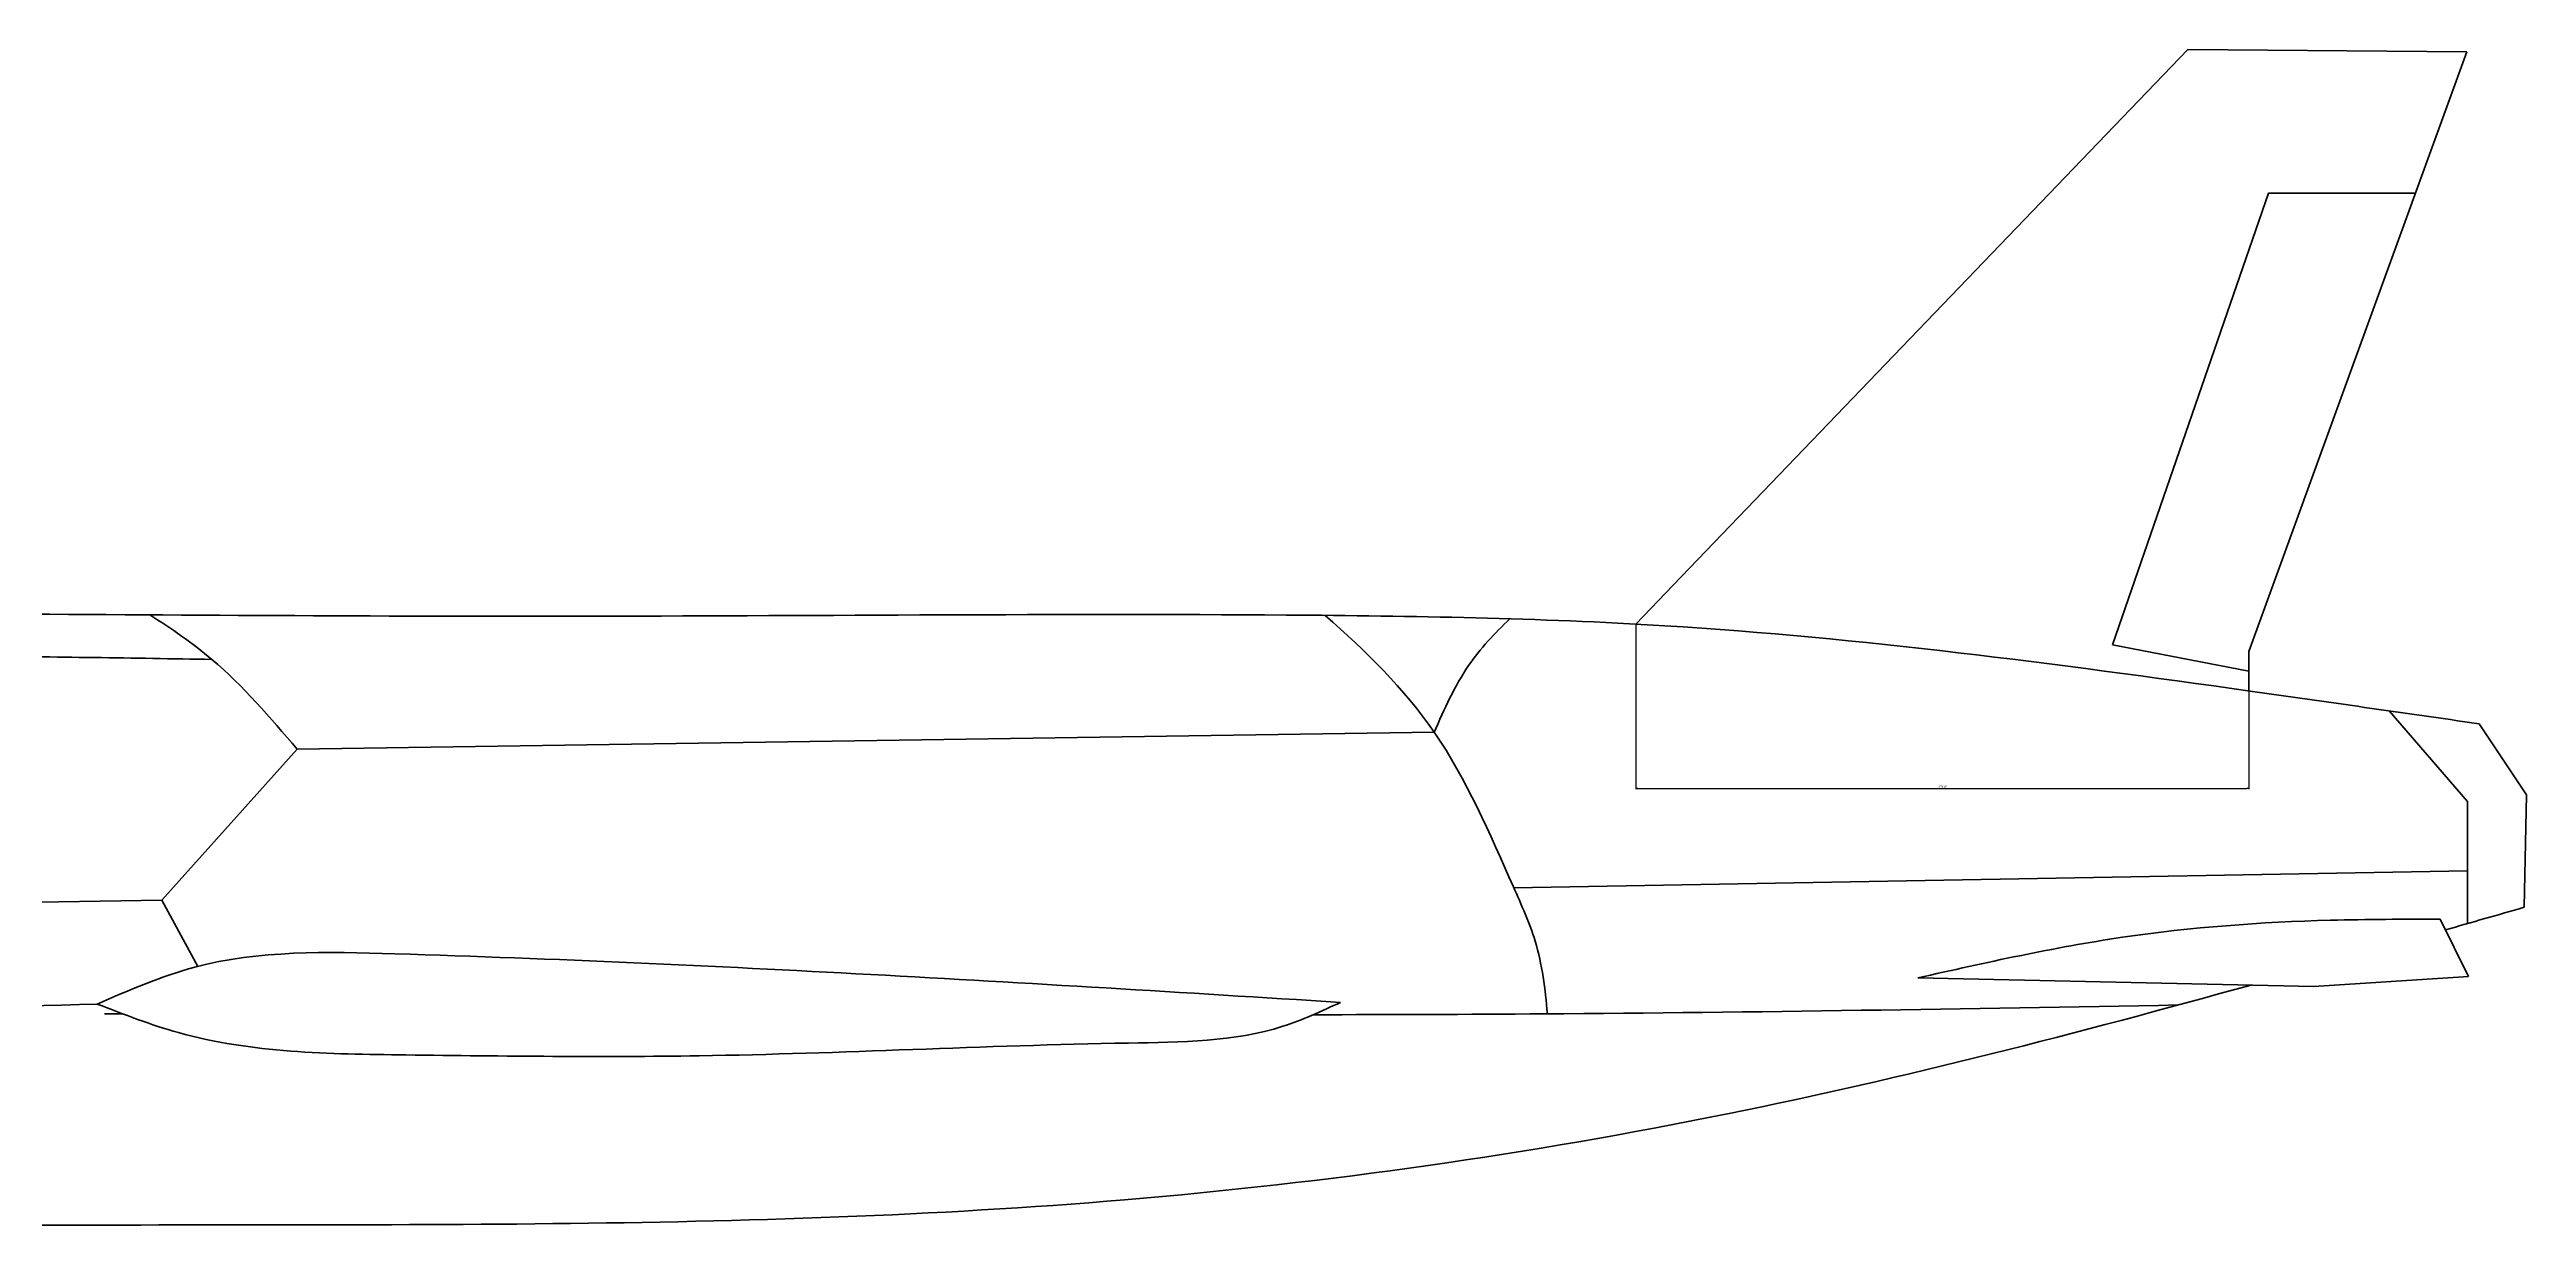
# Model space of a CAD drawing. Header units: millimetres. Extents: x -985956116104 to 1932156, y -552630487266 to 633586.
# Drawn here: x 45310 to 51681, y 23593 to 26636 of the extents above; entities that cross this region are included whole.
import ezdxf

# ---------------------------------------------------------------- set-up
doc = ezdxf.new("R2010")
doc.units = ezdxf.units.MM
doc.layers.add('_basic (Основной)', color=4, linetype='Continuous', lineweight=60)
doc.layers.add('_contour (Тонкий)', color=7, linetype='Continuous', lineweight=30)
doc.styles.add('ESKD', font='eskd.shx', dxfattribs={"oblique": 15, "height": 5})
doc.dimstyles.new('ESKD', dxfattribs={"dimtxt": 5, "dimasz": 5, "dimexe": 2, "dimexo": 0, "dimgap": 2, "dimtad": 1, "dimtoh": 1, "dimzin": 12, "dimdsep": 46, "dimtxsty": 'ESKD', "dimblk1": 'OPEN', "dimblk2": 'OPEN', "dimsah": 1, "dimcen": 5, "dimclrd": 256, "dimclre": 256, "dimclrt": 2, "dimadec": 0, "dimazin": 0, "dimtfac": 1, "dimtmove": 0, "dimatfit": 3, "dimldrblk": 'OPEN', "dimfxl": 1, "dimtolj": 1, "dimtzin": 12, "dimlwd": -1, "dimlwe": -1, "dimarcsym": 0})

# ---------------------------------------------------------------- blocks, each defined once
blk = doc.blocks.new('_OPEN')
at = {"color": 0, "linetype": 'ByBlock'}
for p, q in [((-1, 0.2), (0, 0)), ((0, 0), (-1, -0.2)), ((0, 0), (-1, 0))]:
    blk.add_line(p, q, dxfattribs=at)
blk = doc.blocks.new('*D53')
at = {"layer": '_contour (Тонкий)', "transparency": 16777216}
for p, q in [((49390.1, 25158.2), (49390.1, 24733.5)), ((50966.9, 24986.3), (50966.9, 24733.5)), ((49395.1, 24735.5), (50961.9, 24735.5))]:
    blk.add_line(p, q, dxfattribs=at)
at = {"layer": 'Defpoints', "color": 0, "transparency": 16777216}
for p in [(49390.1, 25158.2), (50966.9, 24986.3), (50966.9, 24735.5)]:
    blk.add_point(p, dxfattribs=at)
at = {"layer": '_contour (Тонкий)', "transparency": 16777216, "xscale": 5, "yscale": 5, "zscale": 5, "rotation": 180}
blk.add_blockref('_OPEN', (49390.1, 24735.5), dxfattribs=at)
at = {"layer": '_contour (Тонкий)', "transparency": 16777216, "xscale": 5, "yscale": 5, "zscale": 5}
blk.add_blockref('_OPEN', (50966.9, 24735.5), dxfattribs=at)
at = {"layer": '_contour (Тонкий)', "color": 2, "transparency": 16777216, "insert": (50178.5, 24740), "char_height": 5, "attachment_point": 5, "style": 'ESKD'}
blk.add_mtext('\\A1;1576.85', dxfattribs=at)

msp = doc.modelspace()

# ---------------------------------------------------------------- linework, layer by layer
at = {"layer": '_basic (Основной)', "transparency": 33554687}
for p, q in [((50810.033, 26636.432), (49486.615, 25258.744)), ((51527.459, 26630.626), (50810.033, 26636.432)), ((51527.459, 26630.626), (50966.9, 25087.687)), ((51017.305, 26267.189), (50616.55, 25105.202)), ((51395.421, 26267.189), (51017.305, 26267.189)), ((49486.615, 25258.744), (49390.053, 25158.223)), ((50616.55, 25105.202), (50966.9, 25036.999)), ((50966.9, 25087.687), (50966.9, 24986.311)), ((51529.3, 24701.977), (51327.856, 24934.977)), ((45947.12, 24836.27), (48871.757, 24879.949)), ((51680.935, 24719.111), (51558.878, 24901.781)), ((45598.943, 24448.088), (45947.12, 24836.27)), ((51675.058, 24429.637), (51680.935, 24719.111)), ((51529.3, 24523.448), (51529.3, 24701.977)), ((49076.307, 24479.9), (51529.3, 24523.448)), ((51529.3, 24523.448), (51529.3, 24387.657)), ((44741.695, 24434.651), (45598.943, 24448.088)), ((45598.943, 24448.088), (45691.625, 24277.435)), ((51531.98, 24251.727), (51459.198, 24399.272)), ((50115.436, 24248.014), (51134.163, 24226.121)), ((51134.163, 24226.121), (51531.98, 24251.727))]:
    msp.add_line(p, q, dxfattribs=at)
for points in [[(45164.879, 25184.305), (46717.042, 25178.499), (48490.491, 25181.45), (49465.142, 25153.845), (50970.29, 24985.834), (51558.878, 24901.781)], [(50115.436, 24248.014), (50641.639, 24352.343), (51177.109, 24396.226), (51459.198, 24399.272)], [(45432.953, 24180.715), (45683.623, 24275.334), (46198.75, 24309.888), (48630.857, 24184.998)], [(39409.873, 24000.71), (39901.732, 24036.94), (41220.358, 24083.131), (42500.059, 24105.011), (45432.953, 24180.715)], [(45432.953, 24180.715), (45641.807, 24107.133), (46226.552, 24049.733), (46980.822, 24047.544), (48085.441, 24080.384), (48482.58, 24123.506), (48630.857, 24184.998)]]:
    msp.add_spline(points, degree=3, dxfattribs=at)
for points, knots in [([(45947.12, 24836.27), (45877.68, 24917.68), (45765.229, 25049.517), (45623.783, 25146.798), (45567.844, 25181.818)], [0, 0, 0, 0, 318.60612129, 515.95869499, 515.95869499, 515.95869499, 515.95869499]), ([(49162.763, 24155.358), (49157.156, 24219.186), (49143.197, 24332.201), (49033.844, 24572.266), (48901.076, 24887.675), (48695.825, 25088.665), (48590.977, 25180.645)], [50.97177004, 50.97177004, 50.97177004, 50.97177004, 241.39367872, 391.38834902, 838.41758701, 1251.73847316, 1251.73847316, 1251.73847316, 1251.73847316]), ([(48871.757, 24879.949), (48897.766, 24939.418), (48945.532, 25048.628), (49027.245, 25134.127), (49066.198, 25171.857)], [0, 0, 0, 0, 192.69114276, 353.86655029, 353.86655029, 353.86655029, 353.86655029]), ([(45727.746, 25067.323), (45525.655, 25070.676), (44910.036, 25080.889), (43888.48, 25064.956), (43075.728, 24969.066), (42674.112, 24919.43)], [0, 0, 0, 0, 606.43237056, 1847.34101373, 3060.53296843, 3060.53296843, 3060.53296843, 3060.53296843]), ([(42656.373, 23610.526), (42934.177, 23604.367), (43758.864, 23586.086), (45564.708, 23630.72), (47621.535, 23582.312), (49574.892, 23859.765), (50528.026, 24106.104), (50972.471, 24229.596)], [0, 0, 0, 0, 833.49981772, 2474.32809022, 5419.82516731, 6990.24289694, 8373.25918202, 8373.25918202, 8373.25918202, 8373.25918202]), ([(48560.551, 24153.209), (48758.487, 24153.345), (49500.181, 24155.559), (50241.798, 24168.623), (50785.503, 24178.201)], [3109.27446658, 3109.27446658, 3109.27446658, 3109.27446658, 3703.08565748, 5334.40205228, 5334.40205228, 5334.40205228, 5334.40205228])]:
    msp.add_open_spline(points, degree=3, knots=knots, dxfattribs=at)
for points in [[(51472.923, 24371.447), (51540.31, 24390.808), (51607.684, 24410.223), (51675.058, 24429.637)], [(45451.262, 24155.49), (45466.92, 24155.503), (45482.579, 24155.517), (45498.238, 24155.531)]]:
    msp.add_open_spline(points, degree=3, dxfattribs=at)

# ---------------------------------------------------------------- dimensions: what is measured, and where the dimension line sits
at = {"layer": '_contour (Тонкий)', "transparency": 33554687}
dim = msp.add_linear_dim(base=(50966.9, 24735.502), p1=(49390.053, 25158.223), p2=(50966.9, 24986.311), dimstyle='ESKD', dxfattribs=at)
dim.commit()
dim.dimension.update_dxf_attribs({"geometry": '*D53', "text_midpoint": (50178.476, 24740.002)})

doc.saveas('drawing.dxf')
